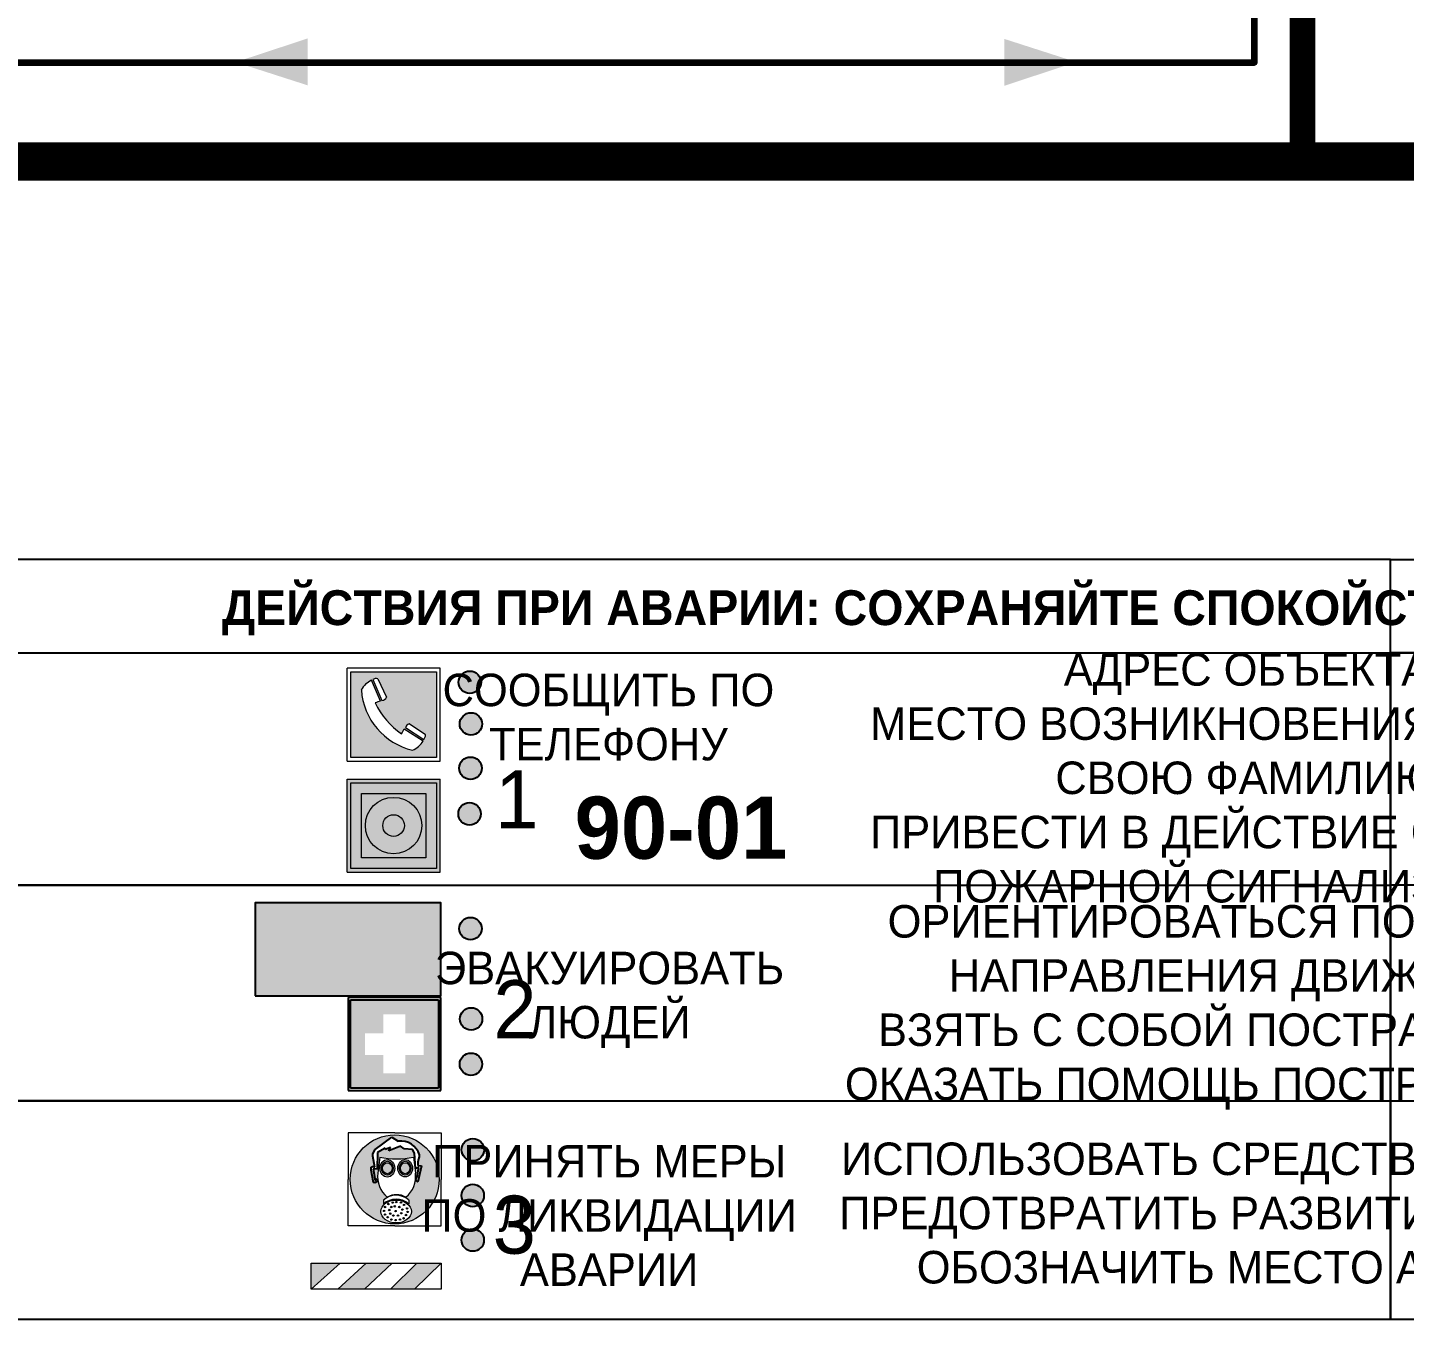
# Model space of a CAD drawing. Header units: millimetres. Extents: x 13810 to 67229, y 12374 to 21950.
# Drawn here: x 18097.1 to 18215.7, y 14572.2 to 14683.4 of the extents above; entities that cross this region are included whole.
import ezdxf

# ---------------------------------------------------------------- set-up
doc = ezdxf.new("R2010")
doc.units = ezdxf.units.MM
doc.layers.add('План_Штампы', color=7, linetype='Continuous')
doc.styles.add('обычный', font='arial.ttf')

# ---------------------------------------------------------------- blocks, each defined once
blk = doc.blocks.new('A$C38D26F80')
h = blk.add_hatch(color=5)
h.dxf.hatch_style = 1
h.paths.add_polyline_path([(-8.77, -4.48, 1), (-0.19, -4.48, 1)])
h.paths.add_polyline_path([(-6.75, -3.58), (-6.75, -3.31), (-6.62, -3.22), (-6.5, -3.22), (-6.42, -3.3), (-6.39, -3.28), (-6.59, -2.23), (-6.59, -2.01), (-6.38, -1.58), (-4.76, -0.4), (-4.13, -0.79, -0.362848), (-2.1, -2.1, -0.201049), (-2.17, -2.48, 0.085434), (-2.26, -3.13), (-1.9, -3.16), (-2.25, -4.7), (-2.4, -4.59), (-2.43, -4.34), (-2.36, -4.34), (-2.14, -3.34), (-2.47, -3.42), (-2.58, -1.95), (-2.77, -1.58), (-3.58, -1.52), (-3.92, -1.26), (-5.05, -1.73), (-4.87, -1.39), (-5.41, -1.6), (-5.41, -1.46), (-6.13, -1.87), (-6.18, -3.5), (-6.56, -3.47), (-6.37, -4.59), (-6.16, -4.43), (-6.16, -4.66), (-6.36, -4.79), (-6.37, -4.8), (-6.51, -4.76)], flags=16)
h.paths.add_polyline_path([(-6.51, -4.76), (-6.36, -4.79), (-6.37, -4.8)], flags=0)
h.paths.add_polyline_path([(-5.92, -2.34, 0.089508), (-2.67, -2.35), (-2.48, -3.88, -0.268602), (-3.4, -6.18, 0.262449), (-5.2, -6.18, -0.268602), (-6.11, -3.88)], flags=16)
edge = h.paths.add_edge_path(flags=16)
edge.add_ellipse((-5.19, -3.41), major_axis=(0, 0.842), ratio=0.848992, start_angle=0, end_angle=360)
edge = h.paths.add_edge_path(flags=0)
edge.add_ellipse((-5.19, -3.39), major_axis=(0, 0.665), ratio=0.853798, start_angle=0, end_angle=360)
edge = h.paths.add_edge_path(flags=0)
edge.add_ellipse((-5.19, -3.4), major_axis=(0, 0.528), ratio=0.864094, start_angle=0, end_angle=360)
edge = h.paths.add_edge_path(flags=16)
edge.add_ellipse((-3.47, -3.4), major_axis=(0, 0.842), ratio=0.848992, start_angle=0, end_angle=360)
h.paths.add_polyline_path([(-3.13, -6.45), (-3.13, -6.84, 0.383174), (-5.57, -6.85), (-5.57, -6.49, -0.369952)], flags=16)
edge = h.paths.add_edge_path(flags=0)
edge.add_ellipse((-3.47, -3.39), major_axis=(0, 0.665), ratio=0.853798, start_angle=0, end_angle=360)
edge = h.paths.add_edge_path(flags=0)
edge.add_ellipse((-3.47, -3.4), major_axis=(0, 0.528), ratio=0.864094, start_angle=0, end_angle=360)
edge = h.paths.add_edge_path(flags=16)
edge.add_ellipse((-4.34, -7.57), major_axis=(-1.48, 0), ratio=0.744955, start_angle=0, end_angle=360)
h.paths.add_polyline_path([(-5.01, -6.85, -1), (-5.15, -6.85, -1)], flags=0)
h.paths.add_polyline_path([(-5.33, -7.14, -1), (-5.47, -7.14, -1)], flags=0)
h.paths.add_polyline_path([(-4.61, -6.71, -1), (-4.74, -6.71, -1)], flags=16)
h.paths.add_polyline_path([(-5.43, -7.51, -1), (-5.57, -7.51, -1)], flags=0)
h.paths.add_polyline_path([(-4.26, -6.67, -1), (-4.4, -6.67, -1)], flags=16)
h.paths.add_polyline_path([(-4.74, -7.14, -1), (-4.88, -7.14, -1)], flags=0)
h.paths.add_polyline_path([(-4.93, -7.43, -1), (-5.07, -7.43, -1)], flags=0)
h.paths.add_polyline_path([(-4.41, -7.07, -1), (-4.54, -7.07, -1)], flags=0)
h.paths.add_polyline_path([(-5.33, -7.87, -1), (-5.46, -7.87, -1)], flags=0)
h.paths.add_polyline_path([(-3.8, -6.71, -1), (-3.94, -6.71, -1)], flags=16)
h.paths.add_polyline_path([(-4.85, -7.78, -1), (-4.98, -7.78, -1)], flags=0)
h.paths.add_polyline_path([(-3.96, -7.14, -1), (-4.1, -7.14, -1)], flags=0)
h.paths.add_polyline_path([(-4.33, -7.53, -1), (-4.47, -7.53, -1)], flags=0)
h.paths.add_polyline_path([(-5.09, -8.12, -1), (-5.23, -8.12, -1)], flags=0)
h.paths.add_polyline_path([(-3.5, -6.94, -1), (-3.64, -6.94, -1)], flags=0)
h.paths.add_polyline_path([(-4.54, -7.97, -1), (-4.68, -7.97, -1)], flags=0)
h.paths.add_polyline_path([(-3.66, -7.39, -1), (-3.8, -7.39, -1)], flags=0)
h.paths.add_polyline_path([(-4.73, -8.35, -1), (-4.86, -8.35, -1)], flags=0)
h.paths.add_polyline_path([(-4.09, -7.96, -1), (-4.23, -7.96, -1)], flags=0)
h.paths.add_polyline_path([(-3.77, -7.74, -1), (-3.91, -7.74, -1)], flags=0)
h.paths.add_polyline_path([(-3.22, -7.27, -1), (-3.35, -7.27, -1)], flags=0)
h.paths.add_polyline_path([(-4.34, -8.4, -1), (-4.47, -8.4, -1)], flags=0)
h.paths.add_polyline_path([(-3.16, -7.61, -1), (-3.3, -7.61, -1)], flags=0)
h.paths.add_polyline_path([(-3.9, -8.35, -1), (-4.04, -8.35, -1)], flags=0)
h.paths.add_polyline_path([(-3.32, -7.91, -1), (-3.46, -7.91, -1)], flags=0)
h.paths.add_polyline_path([(-3.55, -8.23, -1), (-3.69, -8.23, -1)], flags=0)
at = {"color": 5, "lineweight": 5}
for p, q in [((-4.48, 0), (-8.96, 0)), ((-8.96, 0), (-8.96, -4.48)), ((-4.48, 0), (0, 0)), ((0, 0), (0, -4.48)), ((-6.38, -1.58), (-4.76, -0.4)), ((-3.92, -1.26), (-5.05, -1.73)), ((-4.76, -0.4), (-4.13, -0.79)), ((-3.58, -1.52), (-3.92, -1.26)), ((-6.59, -2.01), (-6.38, -1.58)), ((-6.59, -2.23), (-6.59, -2.01)), ((-6.39, -3.28), (-6.59, -2.23)), ((-6.13, -1.87), (-6.18, -3.5)), ((-5.41, -1.46), (-6.13, -1.87)), ((-5.92, -2.34), (-6.11, -3.88)), ((-4.87, -1.39), (-5.41, -1.6)), ((-5.41, -1.6), (-5.41, -1.46)), ((-5.05, -1.73), (-4.87, -1.39)), ((-2.77, -1.58), (-3.58, -1.52)), ((-2.58, -1.95), (-2.77, -1.58)), ((-2.67, -2.34), (-2.48, -3.88)), ((-2.47, -3.42), (-2.58, -1.95)), ((-6.75, -3.31), (-6.62, -3.22)), ((-6.75, -3.58), (-6.75, -3.31)), ((-6.51, -4.76), (-6.75, -3.58)), ((-6.62, -3.22), (-6.5, -3.22)), ((-6.18, -3.5), (-6.56, -3.47)), ((-6.56, -3.47), (-6.37, -4.59)), ((-6.5, -3.22), (-6.42, -3.3)), ((-6.42, -3.3), (-6.39, -3.28)), ((-2.14, -3.34), (-2.47, -3.42)), ((-2.36, -4.34), (-2.14, -3.34)), ((-1.9, -3.16), (-2.26, -3.13)), ((-2.25, -4.7), (-1.9, -3.16)), ((-8.96, -8.96), (-8.96, -4.48)), ((-6.37, -4.8), (-6.51, -4.76)), ((-6.37, -4.59), (-6.16, -4.43)), ((-6.16, -4.66), (-6.37, -4.8)), ((-6.16, -4.43), (-6.16, -4.66)), ((-2.43, -4.34), (-2.4, -4.59)), ((-2.43, -4.34), (-2.36, -4.34)), ((-2.4, -4.59), (-2.25, -4.7)), ((0, -8.96), (0, -4.48)), ((-5.57, -6.49), (-5.57, -6.85)), ((-3.13, -6.45), (-3.13, -6.84)), ((-4.48, -8.96), (-8.96, -8.96)), ((-4.48, -8.96), (0, -8.96))]:
    blk.add_line(p, q, dxfattribs=at)
at = {"color": 5}
for p, q in [((-6.38, -1.58), (-4.76, -0.4)), ((-3.92, -1.26), (-5.05, -1.73)), ((-4.76, -0.4), (-4.13, -0.79)), ((-3.58, -1.52), (-3.92, -1.26)), ((-6.59, -2.01), (-6.38, -1.58)), ((-6.59, -2.23), (-6.59, -2.01)), ((-6.39, -3.28), (-6.59, -2.23)), ((-6.13, -1.87), (-6.18, -3.5)), ((-5.41, -1.46), (-6.13, -1.87)), ((-4.87, -1.39), (-5.41, -1.6)), ((-5.41, -1.6), (-5.41, -1.46)), ((-5.05, -1.73), (-4.87, -1.39)), ((-2.77, -1.58), (-3.58, -1.52)), ((-2.58, -1.95), (-2.77, -1.58)), ((-2.47, -3.42), (-2.58, -1.95)), ((-6.75, -3.31), (-6.62, -3.22)), ((-6.75, -3.58), (-6.75, -3.31)), ((-6.51, -4.76), (-6.75, -3.58)), ((-6.62, -3.22), (-6.5, -3.22)), ((-6.18, -3.5), (-6.56, -3.47)), ((-6.56, -3.47), (-6.37, -4.59)), ((-6.5, -3.22), (-6.42, -3.3)), ((-6.42, -3.3), (-6.39, -3.28)), ((-2.14, -3.34), (-2.47, -3.42)), ((-2.36, -4.34), (-2.14, -3.34)), ((-2.26, -3.13), (-1.9, -3.16)), ((-1.9, -3.16), (-2.25, -4.7)), ((-6.37, -4.8), (-6.51, -4.76)), ((-6.36, -4.79), (-6.51, -4.76)), ((-6.37, -4.59), (-6.16, -4.43)), ((-6.16, -4.66), (-6.37, -4.8)), ((-6.16, -4.66), (-6.36, -4.79)), ((-6.16, -4.43), (-6.16, -4.66)), ((-2.4, -4.59), (-2.43, -4.34)), ((-2.43, -4.34), (-2.36, -4.34)), ((-2.25, -4.7), (-2.4, -4.59))]:
    blk.add_line(p, q, dxfattribs=at)
at = {"color": 5, "lineweight": 5}
for centre, radius in [((-4.48, -4.48), 4.29), ((-4.33, -6.67), 0.0678), ((-5.5, -7.51), 0.0678), ((-5.4, -7.14), 0.0678), ((-5.4, -7.87), 0.0678), ((-5.08, -6.85), 0.0678), ((-5, -7.43), 0.0678), ((-4.91, -7.78), 0.0678), ((-4.81, -7.14), 0.0678), ((-4.67, -6.71), 0.0678), ((-4.61, -7.97), 0.0678), ((-4.47, -7.07), 0.0678), ((-4.4, -7.53), 0.0678), ((-4.16, -7.96), 0.0678), ((-4.03, -7.14), 0.0678), ((-3.87, -6.71), 0.0678), ((-3.84, -7.74), 0.0678), ((-3.73, -7.39), 0.0678), ((-3.57, -6.94), 0.0678), ((-3.39, -7.91), 0.0678), ((-3.28, -7.27), 0.0678), ((-3.23, -7.61), 0.0678), ((-5.16, -8.12), 0.0678), ((-4.79, -8.35), 0.0678), ((-4.4, -8.4), 0.0678), ((-3.97, -8.35), 0.0678), ((-3.62, -8.23), 0.0678)]:
    blk.add_circle(centre, radius, dxfattribs=at)
at = {"color": 5}
for centre, radius, start, end in [((-3.89, -2.66), 1.88, 17.387, 97.1599), ((-0.35, -3.07), 1.91, 162.2553, 181.7878), ((-2.6, -2.2), 0.511, 326.3906, 11.8614)]:
    blk.add_arc(centre, radius, start, end, dxfattribs=at)
at = {"color": 5, "lineweight": 5}
for centre, radius, start, end in [((-4.28, 6.66), 9.15, 259.6987, 280.1569), ((-0.47, -3.05), 1.79, 161.5846, 182.4584), ((-2.6, -2.2), 0.513, 326.4781, 11.7739), ((-3.66, -4.24), 2.47, 171.573, 231.7124), ((-4.93, -4.24), 2.47, 308.2876, 8.427), ((-4.33, -7.88), 1.87, 50.358, 131.5662), ((-4.34, -8.2), 1.82, 48.4943, 132.3565), ((-4.3, -7.78), 1.83, 60.5889, 119.4111)]:
    blk.add_arc(centre, radius, start, end, dxfattribs=at)
for centre, major_axis, ratio in [((-5.19, -3.41), (0, 0.842), 0.848992), ((-3.47, -3.4), (0, 0.842), 0.848992), ((-5.19, -3.39), (0, 0.665), 0.853798), ((-5.19, -3.4), (0, 0.528), 0.864094), ((-3.47, -3.39), (0, 0.665), 0.853798), ((-3.47, -3.4), (0, 0.528), 0.864094), ((-4.34, -7.57), (-1.48, 0), 0.744955)]:
    blk.add_ellipse(centre, major_axis=major_axis, ratio=ratio, dxfattribs=at)
blk = doc.blocks.new('A$C47DD6509')
at = {"lineweight": 5}
for points in [[(-8.69, 0), (-11.19, 0), (-11.19, -2.22)], [(-4.22, 0), (-6.45, 0), (-8.91, -2.22), (-6.61, -2.22)], [(0, 0), (-2.09, 0), (-4.36, -2.22), (-2.29, -2.22)]]:
    blk.add_hatch(color=242, dxfattribs=at).paths.add_polyline_path(points)
at = {"color": 242, "lineweight": 5}
for p, q in [((-11.19, -2.22), (-8.69, 0)), ((-11.19, -2.22), (-11.19, 0)), ((-11.19, 0), (-8.69, 0)), ((-11.19, 0), (0, 0)), ((-8.91, -2.22), (-6.45, 0)), ((-6.61, -2.22), (-4.22, 0)), ((-4.36, -2.22), (-2.09, 0)), ((-2.29, -2.22), (0, 0)), ((0, 0), (0, -2.22)), ((0, -2.22), (-11.19, -2.22))]:
    blk.add_line(p, q, dxfattribs=at)
blk = doc.blocks.new('A$C32E8229D')
at = {"true_color": 0xffffff}
blk.add_hatch(color=7, dxfattribs=at).paths.add_polyline_path([(0, 0), (0, -8), (16, -8), (16, 0)])
h = blk.add_hatch(color=126)
h.paths.add_polyline_path([(0.2, -0.2), (15.8, -0.2), (15.8, -7.8), (0.2, -7.8)])
h.paths.add_polyline_path([(13.49, -2.05), (12.08, -2.05), (11.37, -2.63, 0.162397), (11.29, -2.84), (11.29, -3.63), (10.35, -3.63), (10.35, -4.05), (11.68, -4.05), (11.68, -3.48), (12.26, -4.28), (11.29, -5.1), (11.29, -6.78), (11.85, -6.78), (11.85, -5.44), (12.8, -4.64), (12.8, -5.94), (14.46, -5.94), (14.46, -5.39), (13.45, -5.39), (13.45, -3.97), (12.46, -2.59), (13.15, -2.59), (13.69, -3.34), (14.18, -3)], flags=16)
h.paths.add_polyline_path([(10.74, -1.82, 1), (11.8, -1.82, 1)], flags=16)
h.paths.add_polyline_path([(9.39, -3.59), (5.99, -3.59), (6.56, -3.03), (5.91, -3.03), (5.1, -3.83), (5.91, -4.64), (6.56, -4.64), (5.99, -4.09), (9.39, -4.09)], flags=16)
h.paths.add_polyline_path([(4.29, -1.08), (1.72, -1.08), (1.72, -6.6), (4.29, -6.6)], flags=16)
at = {"color": 126}
blk.add_lwpolyline([(16, -8), (0, -8), (0, 0), (16, 0)], close=True, dxfattribs=at)
blk = doc.blocks.new('A$C18900ED3')
h = blk.add_hatch(color=126)
h.paths.add_polyline_path([(-0.18, -0.18), (-7.02, -0.18), (-7.02, -7.02), (-0.18, -7.02)])
h.paths.add_polyline_path([(-5.89, -4.46), (-5.89, -2.77), (-4.46, -2.77), (-4.46, -1.31), (-2.77, -1.31), (-2.77, -2.77), (-1.33, -2.77), (-1.33, -4.46), (-2.77, -4.46), (-2.77, -5.89), (-4.46, -5.89), (-4.46, -4.46)], flags=16)
at = {"color": 126}
for p, q in [((-7.2, 0), (-7.2, -7.2)), ((0, 0), (-7.2, 0)), ((0, -7.2), (0, 0)), ((-7.02, -7.02), (-7.02, -0.18)), ((-7.02, -0.18), (-0.18, -0.18)), ((-0.18, -0.18), (-0.18, -7.02)), ((-7.2, -7.2), (0, -7.2)), ((-0.18, -7.02), (-7.02, -7.02))]:
    blk.add_line(p, q, dxfattribs=at)
blk = doc.blocks.new('A$C456E1F9C')
at = {"lineweight": 5}
h = blk.add_hatch(color=242, dxfattribs=at)
h.paths.add_polyline_path([(0.51, -1.47), (0.51, -13.26), (12.29, -13.26), (12.29, -1.47)])
h.paths.add_polyline_path([(5.42, -4.95, -0.254479), (4.78, -5.4), (3.52, -2.53, -0.209735), (4.23, -2.4)], flags=16)
h.paths.add_polyline_path([(8.53, -8.6), (10.87, -10.17), (10.54, -10.76), (8.03, -9.13, -0.192251)], flags=16)
h.paths.add_polyline_path([(4.61, -5.49, 0.005518), (3.87, -5.72, 0.128647), (7.49, -10.01, 0.00809), (7.83, -9.33), (10.47, -10.97, -0.16736), (8.99, -12.25, -0.327862), (1.95, -3.95, -0.166952), (3.36, -2.62)], flags=16)
at = {"color": 242, "lineweight": 5}
for p, q in [((0, -13.77), (0, -0.97)), ((12.8, -0.97), (0, -0.97)), ((12.8, -13.77), (12.8, -0.97)), ((4.61, -5.49), (3.36, -2.62)), ((3.52, -2.53), (4.78, -5.4)), ((4.23, -2.4), (5.42, -4.95)), ((7.83, -9.33), (10.47, -10.97)), ((8.03, -9.13), (10.54, -10.76)), ((10.81, -10.12), (8.53, -8.6)), ((10.54, -10.76), (10.8, -10.3)), ((10.8, -10.3), (10.81, -10.12)), ((0, -13.77), (12.8, -13.77))]:
    blk.add_line(p, q, dxfattribs=at)
blk.add_lwpolyline([(0.51, -1.47), (12.29, -1.47), (12.29, -13.26), (0.51, -13.26)], close=True, dxfattribs=at)
for centre, radius, start, end in [((4.59, -5.34), 2.99, 114.2845, 152.1974), ((4.02, -3.27), 0.891, 76.3284, 123.7092), ((11.12, -3.31), 9.19, 183.9915, 256.6009), ((14.98, -39.1), 35.17, 107.1487, 108.4135), ((4.68, -4.59), 0.824, 276.9621, 334.0723), ((13.86, -0.94), 11.08, 205.5536, 234.8762), ((-13.31, 0.8), 23.44, 332.5487, 334.4027), ((8.94, -9.5), 0.989, 114.4092, 157.9388), ((7.87, -9.46), 3, 291.9291, 329.9329)]:
    blk.add_arc(centre, radius, start, end, dxfattribs=at)
blk = doc.blocks.new('A$C54414219')
at = {"true_color": 0xffffff}
h = blk.add_hatch(color=7, dxfattribs=at)
h.paths.add_polyline_path([(2.39, -9.45), (2.39, -18.3), (11.23, -18.3), (11.23, -9.45)], flags=0)
h.paths.add_polyline_path([(10.71, -13.87, -1), (2.92, -13.87, -1)], flags=0)
h.paths.add_polyline_path([(8.3, -13.87, -1), (5.33, -13.87, -1)], flags=0)
h.paths.add_polyline_path([(0.41, -7.47), (0.41, -20.27), (13.21, -20.27), (13.21, -7.47)])
h.paths.add_polyline_path([(0.92, -19.77), (12.71, -19.77), (12.71, -7.98), (0.92, -7.98)], flags=16)
h.paths.add_polyline_path([(11.23, -9.45), (11.23, -18.3), (2.39, -18.3), (2.39, -9.45)], flags=0)
at = {"lineweight": 5}
h = blk.add_hatch(color=242, dxfattribs=at)
h.paths.add_polyline_path([(12.71, -7.98), (0.92, -7.98), (0.92, -19.77), (12.71, -19.77)])
h.paths.add_polyline_path([(11.23, -18.3), (2.39, -18.3), (2.39, -9.45), (11.23, -9.45)], flags=16)
h.paths.add_polyline_path([(10.71, -13.87, -1), (2.92, -13.87, -1)], flags=0)
h.paths.add_polyline_path([(8.3, -13.87, -1), (5.33, -13.87, -1)], flags=0)
at = {"true_color": 0xffffff}
h = blk.add_hatch(color=7, dxfattribs=at)
h.paths.add_polyline_path([(2.39, -9.45), (2.39, -18.3), (11.23, -18.3), (11.23, -9.45)])
h.paths.add_polyline_path([(10.71, -13.87, -1), (2.92, -13.87, -1)], flags=16)
h.paths.add_polyline_path([(8.3, -13.87, -1), (5.33, -13.87, -1)], flags=0)
at = {"lineweight": 5}
h = blk.add_hatch(color=242, dxfattribs=at)
h.paths.add_polyline_path([(2.92, -13.87, 1), (10.71, -13.87, 1)])
h.paths.add_polyline_path([(8.3, -13.87, -1), (5.33, -13.87, -1)], flags=16)
at = {"color": 242, "lineweight": 5}
for p, q in [((0.41, -20.27), (0.41, -7.47)), ((0.41, -7.47), (13.21, -7.47)), ((0.41, -7.47), (13.21, -7.47)), ((13.21, -20.27), (13.21, -7.47)), ((0.41, -20.27), (13.21, -20.27))]:
    blk.add_line(p, q, dxfattribs=at)
for points in [[(0.92, -7.98), (12.71, -7.98), (12.71, -19.77), (0.92, -19.77)], [(2.39, -9.45), (11.23, -9.45), (11.23, -18.3), (2.39, -18.3)]]:
    blk.add_lwpolyline(points, close=True, dxfattribs=at)
for radius in [3.89, 1.49]:
    blk.add_circle((6.81, -13.87), radius, dxfattribs=at)

msp = doc.modelspace()

# ---------------------------------------------------------------- hatches: boundary and pattern name
at = {"lineweight": 0}
h = msp.add_hatch(color=256, dxfattribs=at)
h.dxf.hatch_style = 1
h.paths.add_polyline_path([(18134.19, 14627.04, 1), (18136.12, 14627.04, 1)])
h = msp.add_hatch(color=256, dxfattribs=at)
h.dxf.hatch_style = 1
h.paths.add_polyline_path([(18134.3, 14623.45, 1), (18136.23, 14623.45, 1)])
h = msp.add_hatch(color=256, dxfattribs=at)
h.dxf.hatch_style = 1
h.paths.add_polyline_path([(18134.26, 14619.64, 1), (18136.19, 14619.64, 1)])
h = msp.add_hatch(color=256, dxfattribs=at)
h.dxf.hatch_style = 1
h.paths.add_polyline_path([(18134.17, 14615.71, 1), (18136.11, 14615.71, 1)])
h = msp.add_hatch(color=256, dxfattribs=at)
h.dxf.hatch_style = 1
h.paths.add_polyline_path([(18134.26, 14605.83, 1), (18136.19, 14605.83, 1)])
h = msp.add_hatch(color=256, dxfattribs=at)
h.dxf.hatch_style = 1
h.paths.add_polyline_path([(18134.3, 14598.05, 1), (18136.23, 14598.05, 1)])
h = msp.add_hatch(color=256, dxfattribs=at)
h.dxf.hatch_style = 1
h.paths.add_polyline_path([(18134.29, 14594.15, 1), (18136.22, 14594.15, 1)])
h = msp.add_hatch(color=256, dxfattribs=at)
h.dxf.hatch_style = 1
h.paths.add_polyline_path([(18134.45, 14586.79, 1), (18136.38, 14586.79, 1)])
h = msp.add_hatch(color=256, dxfattribs=at)
h.dxf.hatch_style = 1
h.paths.add_polyline_path([(18134.44, 14582.85, 1), (18136.38, 14582.85, 1)])
h = msp.add_hatch(color=256, dxfattribs=at)
h.dxf.hatch_style = 1
h.paths.add_polyline_path([(18134.45, 14579.01, 1), (18136.38, 14579.01, 1)])

# ---------------------------------------------------------------- linework, layer by layer
for points, const_width in [([(18099.65, 14842.41), (17995.3, 14842.41), (17995.3, 14671.88), (18428.43, 14671.88), (18428.43, 14842.41), (18099.65, 14842.41)], 3.3), ([(18206.89, 14727.03), (18206.89, 14672.07)], 2.2)]:
    msp.add_lwpolyline(points, dxfattribs=dict(at, const_width=const_width))
at = {"color": 126, "lineweight": 100, "true_color": 0x008754}
msp.add_lwpolyline([(18087.32, 14715.28), (18087.32, 14680.41), (18202.75, 14680.41), (18202.75, 14723.2), (18137.48, 14723.2)], dxfattribs=at)
for points in [[(18070.71, 14629.57), (18214.48, 14629.57), (18214.48, 14637.62), (18070.71, 14637.62)], [(18214.48, 14637.62), (18336.2, 14637.62), (18336.2, 14572.17), (18214.48, 14572.17)], [(18214.48, 14637.62), (18336.2, 14637.62), (18336.2, 14629.57), (18214.48, 14629.57)], [(18070.71, 14629.57), (18214.48, 14629.57), (18214.48, 14572.17), (18070.71, 14572.17)], [(18214.48, 14629.57), (18336.2, 14629.57), (18336.2, 14609.58), (18214.48, 14609.58)], [(18336.2, 14609.58), (18214.48, 14609.58), (18214.48, 14591), (18336.2, 14591)]]:
    msp.add_lwpolyline(points, close=True)
for points in [[(18129.13, 14609.58), (18070.71, 14609.58), (18214.48, 14609.58)], [(18129.13, 14591), (18070.71, 14591), (18214.48, 14591)]]:
    msp.add_lwpolyline(points)
for centre in [(18135.16, 14627.04), (18135.26, 14623.45), (18135.22, 14619.64), (18135.14, 14615.71), (18135.22, 14605.83), (18135.27, 14598.05), (18135.26, 14594.15), (18135.42, 14586.79), (18135.41, 14582.85), (18135.41, 14579.01)]:
    msp.add_circle(centre, 0.966)
at = {"layer": 'План_Штампы', "color": 126, "true_color": 0x008754}
for points in [[(18121.18, 14682.48), (18121.18, 14678.45), (18114.99, 14680.44)], [(18181.21, 14678.41), (18181.21, 14682.44), (18187.4, 14680.45)]]:
    msp.add_solid(points, dxfattribs=at)

# ---------------------------------------------------------------- block references
for name, p, xscale, yscale, zscale in [('A$C456E1F9C', (18124.6, 14628.85), 0.625, 0.625, 0.625), ('A$C54414219', (18124.34, 14623.37), 0.625, 0.625, 0.625), ('A$C18900ED3', (18132.67, 14599.9), 1.111111111007631, 1.111111111007631, 1.111111111007631), ('A$C38D26F80', (18132.69, 14588.23), 0.8928571427240968, 0.8928571427240968, 0.8928571427240968)]:
    msp.add_blockref(name, p, dxfattribs=dict(xscale=xscale, yscale=yscale, zscale=zscale))
at = {"xscale": -1}
msp.add_blockref('A$C32E8229D', (18132.67, 14608.05), dxfattribs=at)
at = {"color": 242, "true_color": 0xc1121c}
msp.add_blockref('A$C47DD6509', (18132.69, 14577.01), dxfattribs=at)

# ---------------------------------------------------------------- texts
at = {"lineweight": 0, "attachment_point": 5, "style": 'обычный'}
for s, insert, char_height, width in [('{\\fProxima Nova Rg|b1|i0|c204|p2;ДЕЙСТВИЯ ПРИ АВАРИИ: СОХРАНЯЙТЕ СПОКОЙСТВИЕ\\H1.6644x; }', (18170.32, 14633.03), 3, 175.1736), ('\\pi-8.4,l8.4,t8.4;{\\fProxima Nova Rg|b0|i0|c204|p2;АДРЕС ОБЪЕКТА\\PМЕСТО ВОЗНИКНОВЕНИЯ АВАРИИ\\PСВОЮ ФАМИЛИЮ\\PПРИВЕСТИ В ДЕЙСТВИЕ СИСТЕМУ \\PПОЖАРНОЙ СИГНАЛИЗАЦИИ}', (18202.11, 14618.41), 2.8, 126.6484), ('{\\fProxima Nova Rg|b0|i0|c204|p2;СООБЩИТЬ ПО \\PТЕЛЕФОНУ}', (18147.1, 14624.03), 2.8, 126.6484), ('{\\fProxima Nova Rg|b0|i0|c204|p2;1\\H1.1667x; }', (18139.2, 14616.96), 5, 126.6484), ('{\\fProxima Nova Rg|b1|i0|c204|p2;\\H1.0714x;90-01\\fProxima Nova Rg|b0|i0|c204|p2;\\H0.93331x; \\H1.3449x; }', (18153.35, 14614.48), 5, 126.6484), ('\\pi-8.4,l8.4,t8.4;{\\fProxima Nova Rg|b0|i0|c204|p2;ОРИЕНТИРОВАТЬСЯ ПО ЗНАКАМ \\PНАПРАВЛЕНИЯ ДВИЖЕНИЯ\\PВЗЯТЬ С СОБОЙ ПОСТРАДАВШИХ\\PОКАЗАТЬ ПОМОЩЬ ПОСТРАДАВШИМ}', (18202.04, 14599.05), 2.8, 126.6484), ('{\\fProxima Nova Rg|b0|i0|c204|p2;ЭВАКУИРОВАТЬ \\PЛЮДЕЙ}', (18147.2, 14599.7), 2.8, 126.6484), ('{\\fProxima Nova Rg|b0|i0|c204|p2;2\\H1.1967x; }', (18139.05, 14598.88), 5, 126.6484), ('\\pi-8.4,l8.4,t8.4;{\\fProxima Nova Rg|b0|i0|c204|p2;ИСПОЛЬЗОВАТЬ СРЕДСТВА ЗАЩИТЫ \\PПРЕДОТВРАТИТЬ РАЗВИТИЕ АВАРИИ\\PОБОЗНАЧИТЬ МЕСТО АВАРИИ}', (18201.98, 14581.32), 2.8, 126.6484), ('{\\fProxima Nova Rg|b0|i0|c204|p2;ПРИНЯТЬ МЕРЫ \\PПО ЛИКВИДАЦИИ \\PАВАРИИ}', (18147.16, 14581.13), 2.8, 126.6484), ('{\\fProxima Nova Rg|b0|i0|c204|p2;3\\H1.1967x; }', (18138.99, 14580.3), 5, 126.6484)]:
    msp.add_mtext(s, dxfattribs=dict(at, insert=insert, char_height=char_height, width=width))

doc.saveas('drawing.dxf')
